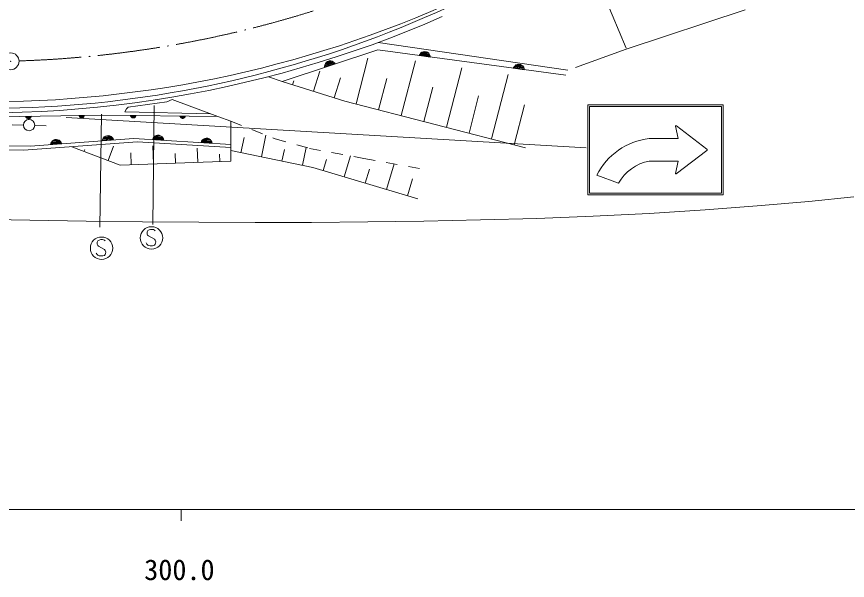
# Model space of a CAD drawing. Units: millimetres, scale not verified. Extents: x 40000 to 680000, y 20000 to 380000.
# Drawn here: x 353411 to 427027, y 198715 to 248718 of the extents above; entities that cross this region are included whole.
import ezdxf
from ezdxf.enums import TextEntityAlignment as Align

# ---------------------------------------------------------------- set-up
doc = ezdxf.new("R2010")
doc.units = ezdxf.units.MM
doc.header["$LTSCALE"] = 1000
doc.linetypes.add('USER3', pattern=[2, 1, -1])
doc.linetypes.add('USER5', pattern=[7.000001, 5.508197, -0.688525, 0.114754, -0.688525])
doc.layers.add('S-SUV', color=7, linetype='Continuous', lineweight=13)
doc.styles.add('ＭＳ ゴシック', font='')
doc.styles.get('ＭＳ ゴシック').set_extended_font_data('MS Gothic')

# ---------------------------------------------------------------- blocks, each defined once
blk = doc.blocks.new('BUHIN123')
at = {"color": 7, "linetype": 'Continuous', "lineweight": 13}
for p, q in [((477, -48), (-473, -77)), ((-446, -139), (454, -111)), ((418, -175), (-404, -200)), ((-357, -261), (370, -239)), ((312, -303), (-293, -322)), ((-173, -380), (199, -369))]:
    blk.add_line(p, q, dxfattribs=at)
blk.add_lwpolyline([(500, 15), (463, -101), (409, -200), (315, -313), (207, -376), (90, -417), (-65, -422), (-183, -388), (-295, -332), (-396, -225), (-459, -129), (-500, -15)], close=True, dxfattribs=at)
blk = doc.blocks.new('BUHIN124')
at = {"color": 7, "linetype": 'Continuous', "lineweight": 13}
for p, q in [((479, 17), (-458, -140)), ((-423, -198), (464, -49)), ((438, -117), (-373, -253)), ((-319, -307), (399, -186)), ((350, -258), (-247, -358)), ((-120, -400), (247, -339))]:
    blk.add_line(p, q, dxfattribs=at)
blk.add_lwpolyline([(493, 83), (473, -37), (432, -143), (354, -267), (256, -345), (146, -401), (-7, -427), (-129, -410), (-247, -369), (-362, -276), (-437, -190), (-493, -83)], close=True, dxfattribs=at)
blk = doc.blocks.new('BUHIN126')
at = {"color": 7, "linetype": 'Continuous', "lineweight": 13}
for p, q in [((-239, 12), (234, 50)), ((219, 81), (-229, 44)), ((-213, 77), (197, 110)), ((172, 139), (-191, 110)), ((-163, 143), (138, 168)), ((77, 194), (-109, 179))]:
    blk.add_line(p, q, dxfattribs=at)
blk.add_lwpolyline([(-249, -20), (-234, 39), (-209, 90), (-165, 148), (-113, 183), (-56, 206), (22, 212), (82, 199), (139, 173), (192, 122), (226, 76), (249, 20)], close=True, dxfattribs=at)
blk = doc.blocks.new('BUHIN127')
at = {"color": 7, "linetype": 'Continuous', "lineweight": 13}
for p, q in [((-239, 6), (233, 56)), ((217, 86), (-230, 38)), ((-215, 71), (194, 115)), ((168, 144), (-194, 105)), ((-167, 139), (134, 171)), ((72, 196), (-113, 176))]:
    blk.add_line(p, q, dxfattribs=at)
blk.add_lwpolyline([(-249, -27), (-235, 33), (-211, 84), (-169, 144), (-117, 180), (-61, 205), (16, 213), (77, 201), (134, 177), (189, 127), (224, 82), (249, 27)], close=True, dxfattribs=at)
blk = doc.blocks.new('BUHIN158')
at = {"color": 7, "linetype": 'Continuous', "lineweight": 13}
for p, q in [((472, -82), (-477, -42)), ((-455, -106), (444, -144)), ((404, -205), (-418, -170)), ((-375, -234), (352, -265)), ((289, -325), (-315, -299)), ((-201, -367), (172, -383))]:
    blk.add_line(p, q, dxfattribs=at)
blk.add_lwpolyline([(500, -21), (455, -134), (393, -229), (291, -335), (179, -390), (60, -423), (-95, -416), (-211, -374), (-318, -309), (-411, -195), (-467, -95), (-500, 21)], close=True, dxfattribs=at)
blk = doc.blocks.new('BUHIN276')
at = {"color": 7, "linetype": 'Continuous', "lineweight": 13}
for radius in [746, 22.5]:
    blk.add_circle((0, 0), radius, dxfattribs=at)
blk = doc.blocks.new('BUHIN277')
at = {"color": 7, "linetype": 'Continuous', "lineweight": 13}
blk.add_lwpolyline([(-249, -671), (-189, -725), (-111, -753), (-5, -764), (149, -749), (276, -703), (378, -618), (433, -502), (427, -387), (416, -313), (366, -217), (292, -169), (-280, 95), (-348, 179), (-399, 300), (-400, 420), (-374, 518), (-313, 614), (-162, 673), (67, 694), (168, 688), (266, 652), (353, 585), (433, 477)], dxfattribs=at)
blk.add_circle((0, 0), 995, dxfattribs=at)

msp = doc.modelspace()

# ---------------------------------------------------------------- linework, layer by layer
at = {"layer": 'S-SUV'}
for p, q in [((407412, 245907), (403512, 255281)), ((407412, 245844), (417982, 249304)), ((385449, 246428), (402245, 243960)), ((376939, 242964), (385417, 245758)), ((385417, 245758), (402084, 243510)), ((402945, 244208), (407412, 245844)), ((380707, 244272), (381609, 244569)), ((381566, 244621), (380711, 244339)), ((380727, 244410), (381509, 244668)), ((381446, 244713), (380755, 244485)), ((380793, 244563), (381367, 244753)), ((381236, 244775), (380882, 244659)), ((383485, 240967), (384531, 245017)), ((387490, 239932), (388745, 244788)), ((379711, 242095), (380266, 243864)), ((391496, 238897), (392860, 244179)), ((375722, 243390), (376939, 242964)), ((382483, 241226), (376939, 242964)), ((377863, 242675), (377974, 243028)), ((381559, 241515), (382114, 243284)), ((385488, 240450), (386207, 243235)), ((395502, 237863), (396976, 243570)), ((389493, 239415), (390279, 242456)), ((393499, 238380), (394350, 241677)), ((366711, 241155), (363295, 240685)), ((365607, 240844), (365477, 230293)), ((367208, 241362), (366711, 241155)), ((371239, 239867), (367208, 241362)), ((398506, 237087), (382483, 241226)), ((397505, 237345), (398422, 240898)), ((404025, 232905), (404025, 240905)), ((404025, 240905), (416025, 240905)), ((404185, 233065), (404185, 240745)), ((404185, 240745), (415865, 240745)), ((415865, 240745), (415865, 233065)), ((416025, 240905), (416025, 232905)), ((360918, 240063), (360787, 230032)), ((363143, 240533), (363005, 240270)), ((363005, 240270), (370601, 240104)), ((363295, 240685), (363143, 240533)), ((346964, 239761), (361054, 239972)), ((357797, 239772), (403887, 237074)), ((361054, 239972), (371239, 239867)), ((371239, 239867), (372400, 239445)), ((372400, 239445), (372400, 235909)), ((354021, 239101), (353021, 239123)), ((355020, 239067), (356019, 239022)), ((412025, 237905), (411806, 239000)), ((414582, 236959), (411870, 239040)), ((363798, 237914), (354616, 237228)), ((372400, 237387), (363798, 237914)), ((373291, 236648), (373569, 238002)), ((375109, 236275), (375505, 238205)), ((409465, 237905), (412025, 237905)), ((334486, 237123), (354034, 236867)), ((354616, 237228), (334510, 237492)), ((354034, 236867), (364113, 237620)), ((362584, 235540), (358310, 237176)), ((361516, 235949), (362001, 237218)), ((364113, 237620), (372400, 237111)), ((365529, 235651), (365469, 237249)), ((369455, 235798), (369408, 237056)), ((378745, 235528), (379071, 237114)), ((359378, 236767), (359444, 236937)), ((363566, 235577), (363526, 236621)), ((367492, 235724), (367460, 236581)), ((371418, 235872), (371393, 236524)), ((379654, 235341), (372382, 236835)), ((376927, 235901), (377138, 236928)), ((382448, 234504), (383003, 236357)), ((411869, 234769), (414582, 236832)), ((362584, 235540), (372400, 235909)), ((380585, 235062), (380882, 236053)), ((386174, 233388), (386853, 235657)), ((412025, 235905), (409465, 235905)), ((412025, 235905), (411806, 234808)), ((388968, 232552), (379654, 235341)), ((384311, 233946), (384681, 235181)), ((388036, 232831), (388482, 234318)), ((404825, 234665), (406745, 233945)), ((416025, 232905), (404025, 232905)), ((415865, 233065), (404185, 233065)), ((40000, 205000), (579000, 205000)), ((368000, 205000), (368000, 204000))]:
    msp.add_line(p, q, dxfattribs=at)
at = {"layer": 'S-SUV', "linetype": 'USER3'}
for p, q in [((372400, 239445), (376316, 237881)), ((376316, 237881), (379355, 237034)), ((379355, 237034), (384186, 236138)), ((384186, 236138), (389715, 235142))]:
    msp.add_line(p, q, dxfattribs=at)
at = {"layer": 'S-SUV'}
msp.add_lwpolyline([(380703, 244205), (380705, 244327), (380729, 244437), (380787, 244572), (380873, 244664), (380973, 244736), (381120, 244784), (381243, 244786), (381367, 244763), (381494, 244689), (381581, 244615), (381653, 244518)], close=True, dxfattribs=at)
msp.add_lwpolyline([(349581, 230741), (354585, 230653), (359574, 230578), (364570, 230518), (369553, 230478), (374545, 230460), (379528, 230468), (384521, 230505), (389505, 230575), (394503, 230681), (399495, 230826), (404501, 231015), (409454, 231269), (414419, 231583), (419018, 231926), (423620, 232329), (427603, 232735)], dxfattribs=at)
msp.add_circle((354521, 239090), 498, dxfattribs=at)
for centre, radius, start, end in [((350691, 342209), 101046, 241.92662, 293.79596), ((350653, 338542), 97975, 252.7457, 294.72803), ((350356, 341708), 101538, 263.50519, 293.67679), ((411845, 239008), 40, 52.50938, 191.30994), ((410174, 231947), 6000, 96.78714, 153.06418), ((414533, 236896), 80, 307.26064, 52.50938), ((410228, 231978), 4000, 100.99979, 150.55237), ((411845, 234800), 40, 168.69006, 307.26064)]:
    msp.add_arc(centre, radius, start, end, dxfattribs=at)
at = {"layer": 'S-SUV', "linetype": 'USER5'}
msp.add_arc((350466, 342218), 97483, 271.86125, 293.55885, dxfattribs=at)

# ---------------------------------------------------------------- block references
at = {"layer": 'S-SUV', "rotation": 174.73333}
for name, p in [('BUHIN276', (352883, 244754)), ('BUHIN158', (389584, 245196)), ('BUHIN158', (397917, 244072)), ('BUHIN127', (359171, 239944)), ('BUHIN127', (354469, 239874)), ('BUHIN126', (363748, 239944)), ('BUHIN126', (368122, 239899)), ('BUHIN124', (356911, 237400)), ('BUHIN124', (361502, 237743)), ('BUHIN123', (365948, 237782)), ('BUHIN123', (370249, 237519)), ('BUHIN277', (365367, 229086)), ('BUHIN277', (360942, 228175))]:
    msp.add_blockref(name, p, dxfattribs=at)

# ---------------------------------------------------------------- texts
at = {"layer": 'S-SUV', "style": 'ＭＳ ゴシック'}
msp.add_text('300.0', height=1833, dxfattribs=at).set_placement((364719, 198195), align=Align.BOTTOM_LEFT)

doc.saveas('drawing.dxf')
